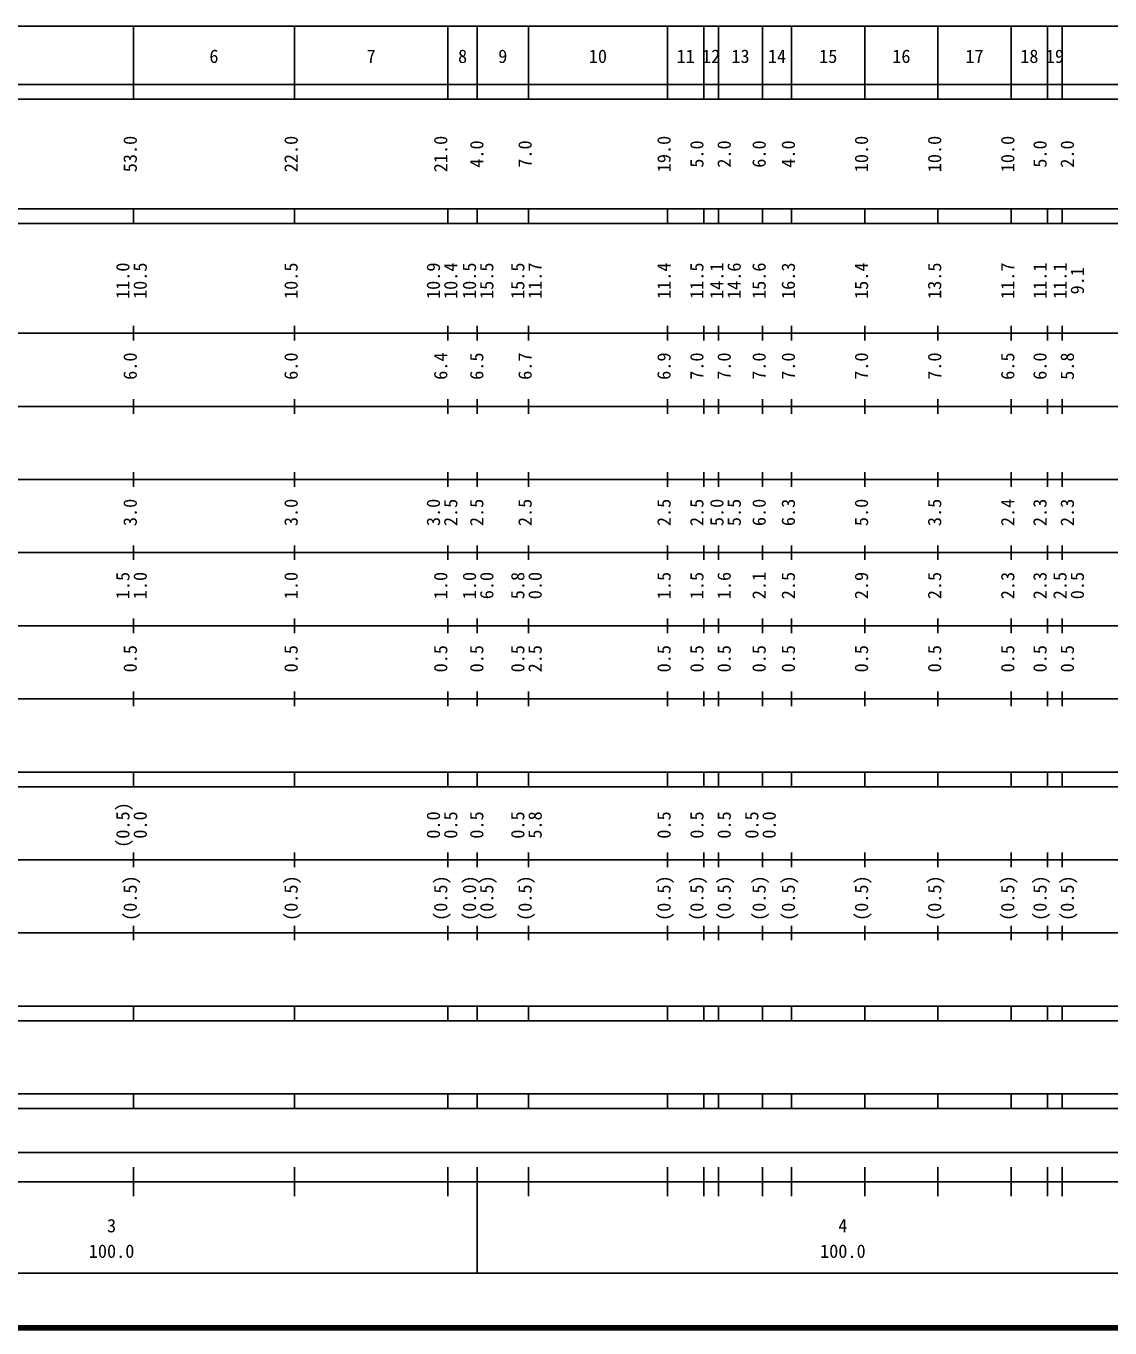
# Model space of a CAD drawing. Units: millimetres on the paper, enlarged 1000 times. Extents: x 40000 to 680000, y 20000 to 380000.
# Drawn here: x 306304 to 454526, y 20000 to 198000 of the extents above; entities that cross this region are included whole.
import ezdxf
from ezdxf.enums import TextEntityAlignment as Align

# ---------------------------------------------------------------- set-up
doc = ezdxf.new("R2010")
doc.units = ezdxf.units.MM
doc.header["$LTSCALE"] = 1000
doc.layers.add('M-TTL', color=2, linetype='Continuous', lineweight=140)
doc.layers.add('M-TTL-BAND', color=7, linetype='Continuous', lineweight=25)
doc.styles.add('ＭＳ ゴシック', font='')
doc.styles.get('ＭＳ ゴシック').set_extended_font_data('MS Gothic')

msp = doc.modelspace()

# ---------------------------------------------------------------- linework, layer by layer
at = {"layer": 'M-TTL'}
msp.add_line((40000, 20000), (680000, 20000), dxfattribs=at)
at = {"layer": 'M-TTL-BAND'}
for p, q in [((68000, 198000), (579000, 198000)), ((321000, 188000), (321000, 198000)), ((343000, 188000), (343000, 198000)), ((364000, 188000), (364000, 198000)), ((368000, 188000), (368000, 198000)), ((375000, 188000), (375000, 198000)), ((394000, 188000), (394000, 198000)), ((399000, 188000), (399000, 198000)), ((401000, 188000), (401000, 198000)), ((407000, 188000), (407000, 198000)), ((411000, 188000), (411000, 198000)), ((421000, 188000), (421000, 198000)), ((431000, 188000), (431000, 198000)), ((441000, 188000), (441000, 198000)), ((446000, 188000), (446000, 198000)), ((448000, 188000), (448000, 198000)), ((40000, 190000), (579000, 190000)), ((40000, 188000), (579000, 188000)), ((40000, 173000), (579000, 173000)), ((321000, 171000), (321000, 173000)), ((343000, 171000), (343000, 173000)), ((364000, 171000), (364000, 173000)), ((368000, 171000), (368000, 173000)), ((375000, 171000), (375000, 173000)), ((394000, 171000), (394000, 173000)), ((399000, 171000), (399000, 173000)), ((401000, 171000), (401000, 173000)), ((407000, 171000), (407000, 173000)), ((411000, 171000), (411000, 173000)), ((421000, 171000), (421000, 173000)), ((431000, 171000), (431000, 173000)), ((441000, 171000), (441000, 173000)), ((446000, 171000), (446000, 173000)), ((448000, 171000), (448000, 173000)), ((40000, 171000), (579000, 171000)), ((321000, 155000), (321000, 157000)), ((343000, 155000), (343000, 157000)), ((364000, 155000), (364000, 157000)), ((368000, 155000), (368000, 157000)), ((375000, 155000), (375000, 157000)), ((394000, 155000), (394000, 157000)), ((399000, 155000), (399000, 157000)), ((401000, 155000), (401000, 157000)), ((407000, 155000), (407000, 157000)), ((411000, 155000), (411000, 157000)), ((421000, 155000), (421000, 157000)), ((431000, 155000), (431000, 157000)), ((441000, 155000), (441000, 157000)), ((446000, 155000), (446000, 157000)), ((448000, 155000), (448000, 157000)), ((40000, 156000), (579000, 156000)), ((46000, 146000), (579000, 146000)), ((321000, 145000), (321000, 147000)), ((343000, 145000), (343000, 147000)), ((364000, 145000), (364000, 147000)), ((368000, 145000), (368000, 147000)), ((375000, 145000), (375000, 147000)), ((394000, 145000), (394000, 147000)), ((399000, 145000), (399000, 147000)), ((401000, 145000), (401000, 147000)), ((407000, 145000), (407000, 147000)), ((411000, 145000), (411000, 147000)), ((421000, 145000), (421000, 147000)), ((431000, 145000), (431000, 147000)), ((441000, 145000), (441000, 147000)), ((446000, 145000), (446000, 147000)), ((448000, 145000), (448000, 147000)), ((52000, 136000), (579000, 136000)), ((321000, 135000), (321000, 137000)), ((343000, 135000), (343000, 137000)), ((364000, 135000), (364000, 137000)), ((368000, 135000), (368000, 137000)), ((375000, 135000), (375000, 137000)), ((394000, 135000), (394000, 137000)), ((399000, 135000), (399000, 137000)), ((401000, 135000), (401000, 137000)), ((407000, 135000), (407000, 137000)), ((411000, 135000), (411000, 137000)), ((421000, 135000), (421000, 137000)), ((431000, 135000), (431000, 137000)), ((441000, 135000), (441000, 137000)), ((446000, 135000), (446000, 137000)), ((448000, 135000), (448000, 137000)), ((321000, 125000), (321000, 127000)), ((343000, 125000), (343000, 127000)), ((364000, 125000), (364000, 127000)), ((368000, 125000), (368000, 127000)), ((375000, 125000), (375000, 127000)), ((394000, 125000), (394000, 127000)), ((399000, 125000), (399000, 127000)), ((401000, 125000), (401000, 127000)), ((407000, 125000), (407000, 127000)), ((411000, 125000), (411000, 127000)), ((421000, 125000), (421000, 127000)), ((431000, 125000), (431000, 127000)), ((441000, 125000), (441000, 127000)), ((446000, 125000), (446000, 127000)), ((448000, 125000), (448000, 127000)), ((46000, 126000), (579000, 126000)), ((52000, 116000), (579000, 116000)), ((321000, 115000), (321000, 117000)), ((343000, 115000), (343000, 117000)), ((364000, 115000), (364000, 117000)), ((368000, 115000), (368000, 117000)), ((375000, 115000), (375000, 117000)), ((394000, 115000), (394000, 117000)), ((399000, 115000), (399000, 117000)), ((401000, 115000), (401000, 117000)), ((407000, 115000), (407000, 117000)), ((411000, 115000), (411000, 117000)), ((421000, 115000), (421000, 117000)), ((431000, 115000), (431000, 117000)), ((441000, 115000), (441000, 117000)), ((446000, 115000), (446000, 117000)), ((448000, 115000), (448000, 117000)), ((321000, 105000), (321000, 107000)), ((343000, 105000), (343000, 107000)), ((364000, 105000), (364000, 107000)), ((368000, 105000), (368000, 107000)), ((375000, 105000), (375000, 107000)), ((394000, 105000), (394000, 107000)), ((399000, 105000), (399000, 107000)), ((401000, 105000), (401000, 107000)), ((407000, 105000), (407000, 107000)), ((411000, 105000), (411000, 107000)), ((421000, 105000), (421000, 107000)), ((431000, 105000), (431000, 107000)), ((441000, 105000), (441000, 107000)), ((446000, 105000), (446000, 107000)), ((448000, 105000), (448000, 107000)), ((46000, 106000), (579000, 106000)), ((40000, 96000), (579000, 96000)), ((321000, 94000), (321000, 96000)), ((343000, 94000), (343000, 96000)), ((364000, 94000), (364000, 96000)), ((368000, 94000), (368000, 96000)), ((375000, 94000), (375000, 96000)), ((394000, 94000), (394000, 96000)), ((399000, 94000), (399000, 96000)), ((401000, 94000), (401000, 96000)), ((407000, 94000), (407000, 96000)), ((411000, 94000), (411000, 96000)), ((421000, 94000), (421000, 96000)), ((431000, 94000), (431000, 96000)), ((441000, 94000), (441000, 96000)), ((446000, 94000), (446000, 96000)), ((448000, 94000), (448000, 96000)), ((40000, 94000), (579000, 94000)), ((49000, 84000), (579000, 84000)), ((321000, 83000), (321000, 85000)), ((343000, 83000), (343000, 85000)), ((364000, 83000), (364000, 85000)), ((368000, 83000), (368000, 85000)), ((375000, 83000), (375000, 85000)), ((394000, 83000), (394000, 85000)), ((399000, 83000), (399000, 85000)), ((401000, 83000), (401000, 85000)), ((407000, 83000), (407000, 85000)), ((411000, 83000), (411000, 85000)), ((421000, 83000), (421000, 85000)), ((431000, 83000), (431000, 85000)), ((441000, 83000), (441000, 85000)), ((446000, 83000), (446000, 85000)), ((448000, 83000), (448000, 85000)), ((321000, 73000), (321000, 75000)), ((343000, 73000), (343000, 75000)), ((364000, 73000), (364000, 75000)), ((368000, 73000), (368000, 75000)), ((375000, 73000), (375000, 75000)), ((394000, 73000), (394000, 75000)), ((399000, 73000), (399000, 75000)), ((401000, 73000), (401000, 75000)), ((407000, 73000), (407000, 75000)), ((411000, 73000), (411000, 75000)), ((421000, 73000), (421000, 75000)), ((431000, 73000), (431000, 75000)), ((441000, 73000), (441000, 75000)), ((446000, 73000), (446000, 75000)), ((448000, 73000), (448000, 75000)), ((40000, 74000), (579000, 74000)), ((40000, 64000), (579000, 64000)), ((321000, 62000), (321000, 64000)), ((343000, 62000), (343000, 64000)), ((364000, 62000), (364000, 64000)), ((368000, 62000), (368000, 64000)), ((375000, 62000), (375000, 64000)), ((394000, 62000), (394000, 64000)), ((399000, 62000), (399000, 64000)), ((401000, 62000), (401000, 64000)), ((407000, 62000), (407000, 64000)), ((411000, 62000), (411000, 64000)), ((421000, 62000), (421000, 64000)), ((431000, 62000), (431000, 64000)), ((441000, 62000), (441000, 64000)), ((446000, 62000), (446000, 64000)), ((448000, 62000), (448000, 64000)), ((40000, 62000), (579000, 62000)), ((40000, 52000), (579000, 52000)), ((321000, 50000), (321000, 52000)), ((343000, 50000), (343000, 52000)), ((364000, 50000), (364000, 52000)), ((368000, 50000), (368000, 52000)), ((375000, 50000), (375000, 52000)), ((394000, 50000), (394000, 52000)), ((399000, 50000), (399000, 52000)), ((401000, 50000), (401000, 52000)), ((407000, 50000), (407000, 52000)), ((411000, 50000), (411000, 52000)), ((421000, 50000), (421000, 52000)), ((431000, 50000), (431000, 52000)), ((441000, 50000), (441000, 52000)), ((446000, 50000), (446000, 52000)), ((448000, 50000), (448000, 52000)), ((40000, 50000), (579000, 50000)), ((71000, 44000), (505000, 44000)), ((321000, 38000), (321000, 42000)), ((343000, 38000), (343000, 42000)), ((364000, 38000), (364000, 42000)), ((368000, 27500), (368000, 42000)), ((375000, 38000), (375000, 42000)), ((394000, 38000), (394000, 42000)), ((399000, 38000), (399000, 42000)), ((401000, 38000), (401000, 42000)), ((407000, 38000), (407000, 42000)), ((411000, 38000), (411000, 42000)), ((421000, 38000), (421000, 42000)), ((431000, 38000), (431000, 42000)), ((441000, 38000), (441000, 42000)), ((446000, 38000), (446000, 42000)), ((448000, 38000), (448000, 42000)), ((40000, 40000), (579000, 40000)), ((68000, 27500), (579000, 27500))]:
    msp.add_line(p, q, dxfattribs=at)

# ---------------------------------------------------------------- texts
at = {"layer": 'M-TTL-BAND', "style": 'ＭＳ ゴシック'}
for s, p in [('6', (332000, 192405)), ('7', (353500, 192405)), ('8', (366000, 192405)), ('9', (371500, 192405)), ('10', (384500, 192405)), ('11', (396500, 192405)), ('12', (400000, 192405)), ('13', (404000, 192405)), ('14', (409000, 192405)), ('15', (416000, 192405)), ('16', (426000, 192405)), ('17', (436000, 192405)), ('18', (443500, 192405)), ('19', (447000, 192405)), ('3', (318000, 32523)), ('4', (418000, 32523)), ('100.0', (318000, 29033)), ('100.0', (418000, 29033))]:
    msp.add_text(s, height=1833, dxfattribs=at).set_placement(p, align=Align.BOTTOM_CENTER)
for s, p in [('53.0', (322000, 180500)), ('22.0', (344000, 180500)), ('21.0', (364462, 180500)), ('4.0', (369392, 180500)), ('7.0', (376000, 180500)), ('19.0', (395000, 180500)), ('5.0', (399491, 180500)), ('2.0', (403224, 180500)), ('6.0', (408000, 180500)), ('4.0', (412000, 180500)), ('10.0', (422000, 180500)), ('10.0', (432000, 180500)), ('10.0', (442000, 180500)), ('5.0', (446413, 180500)), ('2.0', (450147, 180500)), ('10.4', (365832, 163174)), ('11.4', (395000, 163174)), ('14.1', (402224, 163174)), ('14.6', (404594, 163174)), ('15.6', (408000, 163174)), ('15.4', (422000, 163174)), ('11.1', (446413, 163174)), ('11.1', (449147, 163174)), ('11.0', (321000, 163174)), ('10.5', (323370, 163174)), ('10.5', (344000, 163174)), ('10.9', (363462, 163174)), ('10.5', (368392, 163174)), ('15.5', (370762, 163174)), ('15.5', (375000, 163174)), ('11.7', (377370, 163174)), ('11.5', (399491, 163174)), ('16.3', (412000, 163174)), ('13.5', (432000, 163174)), ('11.7', (442000, 163174)), ('9.1', (451517, 163174)), ('6.0', (322000, 151500)), ('6.0', (344000, 151500)), ('6.4', (364462, 151500)), ('6.5', (369392, 151500)), ('6.7', (376000, 151500)), ('6.9', (395000, 151500)), ('7.0', (399491, 151500)), ('7.0', (403224, 151500)), ('7.0', (408000, 151500)), ('7.0', (412000, 151500)), ('7.0', (422000, 151500)), ('7.0', (432000, 151500)), ('6.5', (442000, 151500)), ('6.0', (446413, 151500)), ('5.8', (450147, 151500)), ('3.0', (322000, 131500)), ('3.0', (344000, 131500)), ('3.0', (363462, 131500)), ('2.5', (365832, 131500)), ('2.5', (369392, 131500)), ('2.5', (376000, 131500)), ('2.5', (395000, 131500)), ('2.5', (399491, 131500)), ('5.0', (402224, 131500)), ('5.5', (404594, 131500)), ('6.0', (408000, 131500)), ('6.3', (412000, 131500)), ('5.0', (422000, 131500)), ('3.5', (432000, 131500)), ('2.4', (442000, 131500)), ('2.3', (446413, 131500)), ('2.3', (450147, 131500)), ('1.5', (321000, 121500)), ('1.0', (323370, 121500)), ('1.0', (344000, 121500)), ('1.0', (364462, 121500)), ('1.0', (368392, 121500)), ('6.0', (370762, 121500)), ('5.8', (375000, 121500)), ('0.0', (377370, 121500)), ('1.5', (395000, 121500)), ('1.5', (399491, 121500)), ('1.6', (403224, 121500)), ('2.1', (408000, 121500)), ('2.5', (412000, 121500)), ('2.9', (422000, 121500)), ('2.5', (432000, 121500)), ('2.3', (442000, 121500)), ('2.3', (446413, 121500)), ('2.5', (449147, 121500)), ('0.5', (451517, 121500)), ('0.5', (322000, 111500)), ('0.5', (344000, 111500)), ('0.5', (364462, 111500)), ('0.5', (369392, 111500)), ('0.5', (375000, 111500)), ('2.5', (377370, 111500)), ('0.5', (395000, 111500)), ('0.5', (399491, 111500)), ('0.5', (403224, 111500)), ('0.5', (408000, 111500)), ('0.5', (412000, 111500)), ('0.5', (422000, 111500)), ('0.5', (432000, 111500)), ('0.5', (442000, 111500)), ('0.5', (446413, 111500)), ('0.5', (450147, 111500)), ('(0.5)', (321000, 88764)), ('0.0', (323370, 88764)), ('0.0', (363462, 88764)), ('0.5', (365832, 88764)), ('0.5', (369392, 88764)), ('0.5', (375000, 88764)), ('5.8', (377370, 88764)), ('0.5', (395000, 88764)), ('0.5', (399491, 88764)), ('0.5', (403224, 88764)), ('0.5', (407000, 88764)), ('0.0', (409370, 88764)), ('(0.5)', (322000, 78764)), ('(0.5)', (344000, 78764)), ('(0.5)', (364462, 78764)), ('(0.0)', (368392, 78764)), ('(0.5)', (370762, 78764)), ('(0.5)', (376000, 78764)), ('(0.5)', (395000, 78764)), ('(0.5)', (399491, 78764)), ('(0.5)', (403224, 78764)), ('(0.5)', (408000, 78764)), ('(0.5)', (412000, 78764)), ('(0.5)', (422000, 78764)), ('(0.5)', (432000, 78764)), ('(0.5)', (442000, 78764)), ('(0.5)', (446413, 78764)), ('(0.5)', (450147, 78764))]:
    msp.add_text(s, height=1833, rotation=90, dxfattribs=at).set_placement(p, align=Align.BOTTOM_CENTER)

doc.saveas('drawing.dxf')
